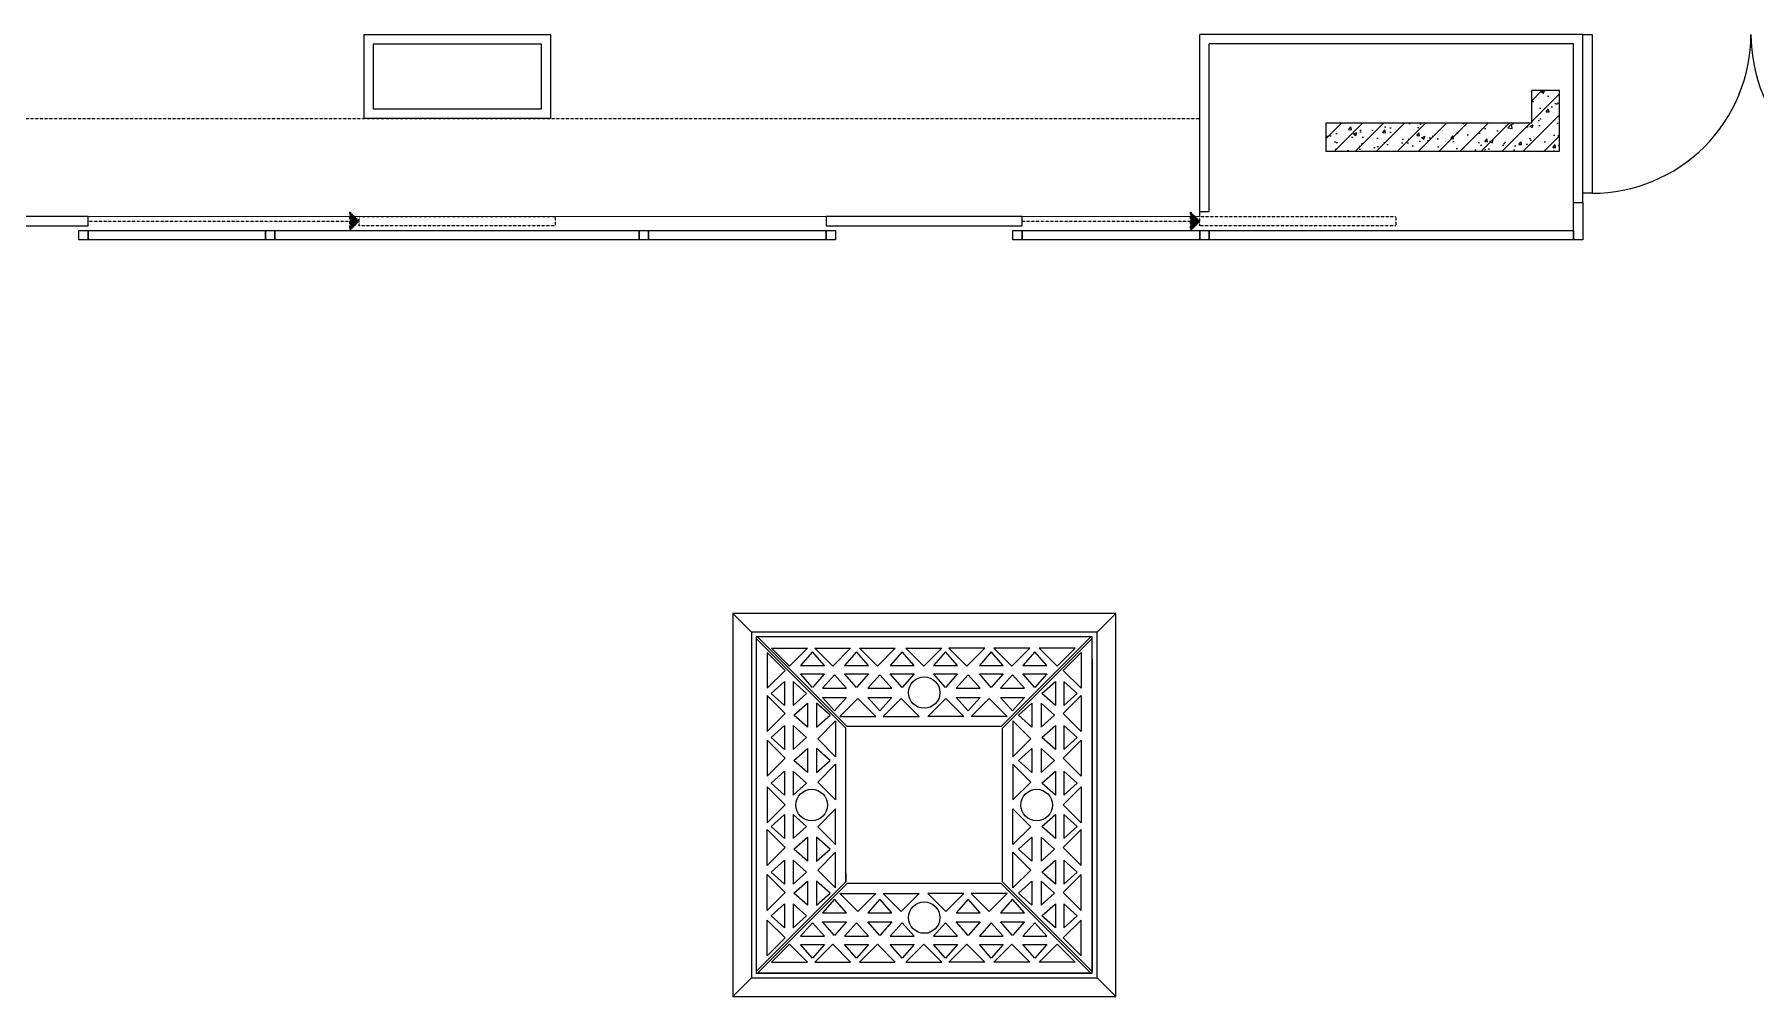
# Model space of a CAD drawing. Header units: inches. Extents: x 13084 to 220150, y 6494 to 167180.
# Drawn here: x 120853 to 130065, y 111780 to 116930 of the extents above; entities that cross this region are included whole.
import ezdxf

# ---------------------------------------------------------------- set-up
doc = ezdxf.new("R2010")
doc.units = ezdxf.units.IN
doc.header["$MEASUREMENT"] = 0
doc.linetypes.add('Ground Floor$0$HIDDEN', pattern=[0.375, 0.25, -0.125])
for name, color, linetype, lineweight in [('Ground Floor$0$A-G250-G-Walls-Art-Structure', 7, 'Continuous', 15), ('Ground Floor$0$A-G250-G-Walls-Low-Level', 8, 'Continuous', 15), ('Ground Floor$0$A-G250-G-Walls-Precast-Concrete', 7, 'Continuous', 15), ('Ground Floor$0$A-G262-H-Precast-Panel', 251, 'Continuous', 5), ('Ground Floor$0$A-G322-Door-Sliding', 251, 'Ground Floor$0$HIDDEN', 15), ('Ground Floor$0$A-G322-M-Door', 251, 'Continuous', 15)]:
    doc.layers.add(name, color=color, linetype=linetype, lineweight=lineweight)

# ---------------------------------------------------------------- blocks, each defined once
blk = doc.blocks.new('Ground Floor$0$1800')
at = {"layer": 'Ground Floor$0$A-G322-M-Door'}
for points in [[(0, 0), (50, 0), (50, 850), (0, 850)], [(1800, 0), (1750, 0), (1750, 850), (1800, 850)]]:
    blk.add_lwpolyline(points, close=True, dxfattribs=at)
for centre, start, end in [((50, 0), 359.99912, 90), ((1750, 0), 90, 180.00088)]:
    blk.add_arc(centre, 850, start, end, dxfattribs=at)
blk = doc.blocks.new('Ground Floor$0$Planter 1')
for p, q in [((100, 1950), (0, 2050)), ((1950, 1950), (2050, 2050)), ((1916.5, 1925), (133.5, 1925)), ((133.5, 1925), (613.5, 1445)), ((1436.5, 1445), (1916.5, 1925)), ((1925, 241.9), (1925, 1916.5)), ((605, 613.5), (605, 1436.5)), ((1436.5, 1445), (613.5, 1445)), ((605, 660.8), (605, 613.5)), ((605, 613.5), (125, 133.5)), ((133.5, 125), (613.5, 605)), ((1436.5, 605), (613.5, 605)), ((1436.5, 605), (1916.5, 125)), ((100, 100), (0, 0)), ((1916.5, 125), (133.5, 125)), ((1950, 100), (2050, 0))]:
    blk.add_line(p, q)
for points in [[(2050, 2050), (0, 2050), (0, 0), (2050, 0)], [(1950, 1950), (100, 1950), (100, 100), (1950, 100)], [(1925, 1925), (125, 1925), (125, 125), (1925, 125)], [(491.3, 1772.1), (427.2, 1844.6), (363, 1772.1)], [(727.4, 1772.1), (663.2, 1844.6), (599, 1772.1)], [(971.9, 1772.1), (907.8, 1844.6), (843.6, 1772.1)], [(1204, 1772.1), (1139.8, 1844.6), (1075.6, 1772.1)], [(1448.6, 1772.1), (1384.4, 1844.6), (1320.3, 1772.1)], [(1681.5, 1772.1), (1617.4, 1844.6), (1553.2, 1772.1)], [(277.9, 1558.7), (205.4, 1622.8), (277.9, 1687)], [(322.9, 1558.7), (395.4, 1622.8), (322.9, 1687)], [(491.3, 1727.1), (427.2, 1654.6), (363, 1727.1)], [(608.8, 1650.4), (544.6, 1723), (480.4, 1650.4)], [(727.4, 1727.1), (663.2, 1654.6), (599, 1727.1)], [(851.4, 1650.4), (787.2, 1723), (723, 1650.4)], [(971.9, 1727.1), (907.8, 1654.6), (843.6, 1727.1)], [(1204, 1727.1), (1139.8, 1654.6), (1075.6, 1727.1)], [(1325, 1650.4), (1260.8, 1723), (1196.7, 1650.4)], [(1448.6, 1727.1), (1384.4, 1654.6), (1320.3, 1727.1)], [(1561.3, 1650.4), (1497.1, 1723), (1432.9, 1650.4)], [(1681.5, 1727.1), (1617.4, 1654.6), (1553.2, 1727.1)], [(1727.1, 1558.7), (1654.6, 1622.8), (1727.1, 1687)], [(1772.1, 1558.7), (1844.6, 1622.8), (1772.1, 1687)], [(399.6, 1441.2), (327, 1505.4), (399.6, 1569.6)], [(448.4, 1441.2), (520.9, 1505.4), (448.4, 1569.6)], [(608.8, 1601.6), (544.6, 1529.1), (480.4, 1601.6)], [(851.4, 1601.6), (787.2, 1529.1), (723, 1601.6)], [(1325, 1601.6), (1260.8, 1529.1), (1196.7, 1601.6)], [(1561.3, 1601.6), (1497.1, 1529.1), (1432.9, 1601.6)], [(1601.6, 1441.2), (1529.1, 1505.4), (1601.6, 1569.6)], [(1650.4, 1441.2), (1723, 1505.4), (1650.4, 1569.6)], [(277.9, 1322.6), (205.4, 1386.8), (277.9, 1451)], [(322.9, 1322.6), (395.4, 1386.8), (322.9, 1451)], [(1727.1, 1322.6), (1654.6, 1386.8), (1727.1, 1451)], [(1772.1, 1322.6), (1844.6, 1386.8), (1772.1, 1451)], [(399.6, 1198.6), (327, 1262.8), (399.6, 1327)], [(448.4, 1198.6), (520.9, 1262.8), (448.4, 1327)], [(1601.6, 1198.6), (1529.1, 1262.8), (1601.6, 1327)], [(1650.4, 1198.6), (1723, 1262.8), (1650.4, 1327)], [(277.9, 1078.1), (205.4, 1142.2), (277.9, 1206.4)], [(322.9, 1078.1), (395.4, 1142.2), (322.9, 1206.4)], [(1727.1, 1078.1), (1654.6, 1142.2), (1727.1, 1206.4)], [(1772.1, 1078.1), (1844.6, 1142.2), (1772.1, 1206.4)], [(277.9, 846), (205.4, 910.2), (277.9, 974.4)], [(322.9, 846), (395.4, 910.2), (322.9, 974.4)], [(1727.1, 846), (1654.6, 910.2), (1727.1, 974.4)], [(1772.1, 846), (1844.6, 910.2), (1772.1, 974.4)], [(399.6, 725), (327, 789.2), (399.6, 853.3)], [(448.4, 725), (520.9, 789.2), (448.4, 853.3)], [(1601.6, 725), (1529.1, 789.2), (1601.6, 853.3)], [(1650.4, 725), (1723, 789.2), (1650.4, 853.3)], [(277.9, 601.4), (205.4, 665.6), (277.9, 729.7)], [(322.9, 601.4), (395.4, 665.6), (322.9, 729.7)], [(1727.1, 601.4), (1654.6, 665.6), (1727.1, 729.7)], [(1772.1, 601.4), (1844.6, 665.6), (1772.1, 729.7)], [(399.6, 488.7), (327, 552.9), (399.6, 617.1)], [(448.4, 488.7), (520.9, 552.9), (448.4, 617.1)], [(1601.6, 488.7), (1529.1, 552.9), (1601.6, 617.1)], [(1650.4, 488.7), (1723, 552.9), (1650.4, 617.1)], [(277.9, 368.5), (205.4, 432.6), (277.9, 496.8)], [(322.9, 368.5), (395.4, 432.6), (322.9, 496.8)], [(608.8, 448.4), (544.6, 520.9), (480.4, 448.4)], [(851.4, 448.4), (787.2, 520.9), (723, 448.4)], [(1325, 448.4), (1260.8, 520.9), (1196.7, 448.4)], [(1561.3, 448.4), (1497.1, 520.9), (1432.9, 448.4)], [(1727.1, 368.5), (1654.6, 432.6), (1727.1, 496.8)], [(1772.1, 368.5), (1844.6, 432.6), (1772.1, 496.8)], [(491.3, 322.9), (427.2, 395.4), (363, 322.9)], [(608.8, 399.6), (544.6, 327), (480.4, 399.6)], [(727.4, 322.9), (663.2, 395.4), (599, 322.9)], [(851.4, 399.6), (787.2, 327), (723, 399.6)], [(971.9, 322.9), (907.8, 395.4), (843.6, 322.9)], [(1204, 322.9), (1139.8, 395.4), (1075.6, 322.9)], [(1325, 399.6), (1260.8, 327), (1196.7, 399.6)], [(1448.6, 322.9), (1384.4, 395.4), (1320.3, 322.9)], [(1561.3, 399.6), (1497.1, 327), (1432.9, 399.6)], [(1681.5, 322.9), (1617.4, 395.4), (1553.2, 322.9)], [(491.3, 277.9), (427.2, 205.4), (363, 277.9)], [(727.4, 277.9), (663.2, 205.4), (599, 277.9)], [(971.9, 277.9), (907.8, 205.4), (843.6, 277.9)], [(1204, 277.9), (1139.8, 205.4), (1075.6, 277.9)], [(1448.6, 277.9), (1384.4, 205.4), (1320.3, 277.9)], [(1681.5, 277.9), (1617.4, 205.4), (1553.2, 277.9)], [(1832.5, 185), (1640.2, 185), (1736.4, 281)]]:
    blk.add_lwpolyline(points, close=True)
for points in [[(605, 1389.2), (605, 1436.5), (125, 1916.5)], [(207.8, 1865), (400.1, 1865), (304, 1769), (207.8, 1865)], [(439.1, 1865), (631.3, 1865), (535.2, 1769), (439.1, 1865)], [(678.2, 1865), (870.5, 1865), (774.4, 1769), (678.2, 1865)], [(927.4, 1865), (1119.6, 1865), (1023.5, 1769), (927.4, 1865)], [(1156.6, 1865), (1252.8, 1769), (1348.9, 1865), (1156.6, 1865)], [(1397.4, 1865), (1493.5, 1769), (1589.6, 1865), (1397.4, 1865)], [(1925, 1808.1), (1925, 133.5), (1445, 613.5), (1445, 1436.5), (1925, 1916.5)], [(1640.2, 1865), (1736.4, 1769), (1832.5, 1865), (1640.2, 1865)], [(185, 1842.2), (185, 1649.9), (281, 1746), (185, 1842.2)], [(1865, 1842.2), (1865, 1649.9), (1769, 1746), (1865, 1842.2)], [(185, 1610.9), (185, 1418.7), (281, 1514.8), (185, 1610.9)], [(573.8, 1499), (766.1, 1499), (670, 1595), (573.8, 1499)], [(997.8, 1499), (901.7, 1595), (805.5, 1499), (997.8, 1499)], [(1236.9, 1499), (1044.7, 1499), (1140.8, 1595), (1236.9, 1499)], [(1468.8, 1499), (1276.5, 1499), (1372.6, 1595), (1468.8, 1499)], [(1865, 1610.9), (1865, 1418.7), (1769, 1514.8), (1865, 1610.9)], [(551, 1283.9), (455, 1380), (551, 1476.2), (551, 1283.9)], [(1499, 1283.9), (1595, 1380), (1499, 1476.2), (1499, 1283.9)], [(185, 1371.8), (185, 1179.5), (281, 1275.6), (185, 1371.8)], [(1865, 1371.8), (1865, 1179.5), (1769, 1275.6), (1865, 1371.8)], [(551, 1052.2), (455, 1148.3), (551, 1244.5), (551, 1052.2)], [(1499, 1052.2), (1595, 1148.3), (1499, 1244.5), (1499, 1052.2)], [(185, 1122.6), (185, 930.4), (281, 1026.5), (185, 1122.6)], [(1865, 1122.6), (1865, 930.4), (1769, 1026.5), (1865, 1122.6)], [(551, 813.1), (551, 1005.3), (455, 909.2), (551, 813.1)], [(1499, 813.1), (1499, 1005.3), (1595, 909.2), (1499, 813.1)], [(185, 893.4), (281, 797.2), (185, 701.1), (185, 893.4)], [(1865, 893.4), (1769, 797.2), (1865, 701.1), (1865, 893.4)], [(551, 581.2), (551, 773.5), (455, 677.4), (551, 581.2)], [(1499, 581.2), (1499, 773.5), (1595, 677.4), (1499, 581.2)], [(185, 652.6), (281, 556.5), (185, 460.4), (185, 652.6)], [(1865, 652.6), (1769, 556.5), (1865, 460.4), (1865, 652.6)], [(573.8, 551), (766.1, 551), (670, 455), (573.8, 551)], [(997.8, 551), (901.7, 455), (805.5, 551), (997.8, 551)], [(1236.9, 551), (1044.7, 551), (1140.8, 455), (1236.9, 551)], [(1468.8, 551), (1276.5, 551), (1372.6, 455), (1468.8, 551)], [(185, 409.8), (281, 313.6), (185, 217.5), (185, 409.8)], [(1865, 217.5), (1865, 409.8), (1769, 313.6), (1865, 217.5)], [(207.8, 185), (400.1, 185), (304, 281), (207.8, 185)], [(439.1, 185), (631.3, 185), (535.2, 281), (439.1, 185)], [(678.2, 185), (870.5, 185), (774.4, 281), (678.2, 185)], [(927.4, 185), (1119.6, 185), (1023.5, 281), (927.4, 185)], [(1156.6, 185), (1252.8, 281), (1348.9, 185), (1156.6, 185)], [(1397.4, 185), (1493.5, 281), (1589.6, 185), (1397.4, 185)]]:
    blk.add_lwpolyline(points)
for centre in [(1025, 1627.2), (422.8, 1025), (1627.2, 1025), (1025, 422.8)]:
    blk.add_circle(centre, 84.3)

msp = doc.modelspace()

# ---------------------------------------------------------------- hatches: boundary and pattern name
at = {"layer": 'Ground Floor$0$A-G262-H-Precast-Panel'}
h = msp.add_hatch(dxfattribs=at)
h.set_pattern_fill('AR-CONC', color=256, style=0)
h.set_pattern_definition([(50, (31615.24, 164129.57), (182.18467, -15.93909), [19.05, -209.55]), (355, (31615.24, 164129.57), (-35.24283, 191.05664), [15.24, -167.64]), (100.451, (31630.42, 164128.24), (146.9425, 175.1167), [16.19, -178.09]), (46.1842, (31615.24, 164180.37), (271.07904, -42.04233), [28.575, -314.325]), (96.6356, (31637.83, 164176.87), (237.40423, 247.42556), [24.285, -267.135]), (351.184, (31615.24, 164180.37), (237.4046, 247.4251), [22.86, -251.46]), (21, (31640.64, 164167.67), (151.61488, -102.26552), [19.05, -209.55]), (326, (31640.64, 164167.67), (61.80203, 184.18797), [15.24, -167.64]), (71.4514, (31653.27, 164159.15), (213.4165, 81.92286), [16.19, -178.09]), (37.5, (31615.24, 164129.57), (3.088603, 84.55504), [0, -165.608, 0, -170.18, 0, -168.275]), (7.5, (31615.24, 164129.57), (66.81966, 100.180575), [0, -97.028, 0, -161.798, 0, -64.135]), (327.5, (31558.6, 164129.57), (135.590595, -5.728744), [0, -63.5, 0, -198.12, 0, -262.89]), (317.5, (31533.2, 164129.57), (148.12918, 25.42649), [0, -82.55, 0, -131.572, 0, -186.69])])
h.paths.add_polyline_path([(127765.2, 116454.6), (127765.2, 116304.6), (129015.4, 116304.6), (129015.4, 116629.6), (128865.4, 116629.6), (128865.4, 116454.6)])
h = msp.add_hatch(dxfattribs=at)
h.set_pattern_fill('ANSI31', color=256, scale=25, style=0)
h.set_pattern_definition([(45, (31615.24, 164129.57), (-56.1266, 56.1266), [])])
h.paths.add_polyline_path([(127765.2, 116454.6), (127765.2, 116304.6), (129015.4, 116304.6), (129015.4, 116629.6), (128865.4, 116629.6), (128865.4, 116454.6)])
at = {"layer": 'Ground Floor$0$A-G322-Door-Sliding', "ltscale": 0.5}
for points in [[(122540.3, 115879.4), (122590.3, 115929.4), (122540.3, 115979.4)], [(127040.3, 115879.4), (127090.3, 115929.4), (127040.3, 115979.4)]]:
    msp.add_hatch(color=256, dxfattribs=at).paths.add_polyline_path(points)

# ---------------------------------------------------------------- linework, layer by layer
at = {"layer": 'Ground Floor$0$A-G250-G-Walls-Art-Structure'}
for p, q in [((122615.2, 116929.5, 0), (123615.2, 116929.5, 0)), ((122615.2, 116929.5, 0), (122615.2, 116479.5, 0)), ((123615.2, 116929.5, 0), (123615.2, 116479.5, 0)), ((129140.4, 116929.6, 0), (127090.2, 116929.5, 0)), ((127090.2, 115979.5, 0), (127090.2, 116929.5, 0)), ((129140.4, 116029.6, 0), (129140.4, 116929.6, 0)), ((122665.3, 116879.5, 0), (123565.2, 116879.5, 0)), ((122665.3, 116879.5, 0), (122665.3, 116529.6, 0)), ((123565.2, 116879.5, 0), (123565.2, 116529.6, 0)), ((129090.4, 116879.6), (127140.2, 116879.5, 0)), ((127140.2, 115979.5, 0), (127140.2, 116879.5, 0)), ((129090.4, 116029.6, 0), (129090.4, 116879.6)), ((129140.4, 116029.6, 0), (129140.4, 116879.6, 0)), ((123615.2, 116479.5, 0), (122615.2, 116479.5, 0)), ((123565.2, 116529.6, 0), (122665.3, 116529.6, 0)), ((127090.2, 115954.1, 0), (94140.2, 115954.6, 0)), ((127140.2, 115979.5, 0), (127090.2, 115979.5, 0)), ((127090.2, 115954.1, 0), (127090.2, 115979.5, 0))]:
    msp.add_line(p, q, dxfattribs=at)
at = {"layer": 'Ground Floor$0$A-G250-G-Walls-Art-Structure', "elevation": 0}
for points in [[(129090.2, 116029.6), (129140.2, 116029.6), (129140.2, 115829.6), (129090.2, 115829.6)], [(121090.2, 115879.4), (121140.2, 115879.4), (121140.2, 115829.5), (121090.2, 115829.5)], [(121140.2, 115879.5), (122090.2, 115879.5), (122090.2, 115829.5), (121140.2, 115829.5)], [(122090.2, 115879.5), (122140.2, 115879.5), (122140.2, 115829.5), (122090.2, 115829.5)], [(124090.2, 115879.5), (124140.2, 115879.5), (124140.2, 115829.6), (124090.2, 115829.6)], [(124140.2, 115879.5), (125090.2, 115879.5), (125090.2, 115829.5), (124140.2, 115829.5)], [(125090.2, 115879.5), (125140.2, 115879.5), (125140.2, 115829.5), (125090.2, 115829.5)], [(126090.2, 115879.5), (126140.2, 115879.5), (126140.2, 115829.6), (126090.2, 115829.6)], [(126140.2, 115879.6), (127090.2, 115879.6), (127090.2, 115829.6), (126140.2, 115829.6)], [(127090.2, 115879.5), (127140.2, 115879.5), (127140.2, 115829.6), (127090.2, 115829.6)]]:
    msp.add_lwpolyline(points, close=True, dxfattribs=at)
for points in [[(124090.2, 115879.6), (124090.2, 115879.6), (124090.2, 115829.6), (122140.2, 115829.5), (122140.2, 115879.5), (124090.2, 115879.6)], [(129090.2, 115879.6), (129090.2, 115879.6), (129090.2, 115829.6), (127140.2, 115829.5), (127140.2, 115879.5), (129090.2, 115879.6)]]:
    msp.add_lwpolyline(points, dxfattribs=at)
at = {"layer": 'Ground Floor$0$A-G250-G-Walls-Precast-Concrete', "elevation": 0}
msp.add_lwpolyline([(127765.2, 116454.6), (127765.2, 116304.6), (129015.4, 116304.6), (129015.4, 116629.6), (128865.4, 116629.6), (128865.4, 116454.6), (127765.2, 116454.6)], dxfattribs=at)
at = {"layer": 'Ground Floor$0$A-G322-Door-Sliding', "ltscale": 0.5}
for p, q in [((94140.3, 116479.5, 0), (127090.2, 116479.5, 0)), ((121140.2, 115929.5, 0), (122590.3, 115929.5, 0)), ((126140.2, 115929.5, 0), (127090.3, 115929.5, 0))]:
    msp.add_line(p, q, dxfattribs=at)
at = {"layer": 'Ground Floor$0$A-G322-Door-Sliding', "ltscale": 0.5, "elevation": 0}
for points in [[(122540.3, 115979.4), (122590.3, 115929.4), (122540.3, 115879.4)], [(122590.2, 115954.5), (123640.2, 115954.5), (123640.2, 115904.5), (122590.2, 115904.5)], [(127040.3, 115979.4), (127090.3, 115929.4), (127040.3, 115879.4)], [(127090.2, 115954.5), (128140.2, 115954.5), (128140.2, 115904.5), (127090.2, 115904.5)]]:
    msp.add_lwpolyline(points, close=True, dxfattribs=at)
at = {"layer": 'Ground Floor$0$A-G322-M-Door', "elevation": 0}
for points in [[(121140.2, 115954.5), (120090.2, 115954.5), (120090.2, 115904.5), (121140.2, 115904.5)], [(126140.2, 115954.5), (125090.2, 115954.5), (125090.2, 115904.5), (126140.2, 115904.5)]]:
    msp.add_lwpolyline(points, close=True, dxfattribs=at)

# ---------------------------------------------------------------- block references
at = {"layer": 'Ground Floor$0$A-G250-G-Walls-Low-Level'}
msp.add_blockref('Ground Floor$0$Planter 1', (124590.2, 111779.6), dxfattribs=at)
at = {"layer": 'Ground Floor$0$A-G322-M-Door', "rotation": 180}
msp.add_blockref('Ground Floor$0$1800', (130940.4, 116929.6, 0), dxfattribs=at)

doc.saveas('drawing.dxf')
